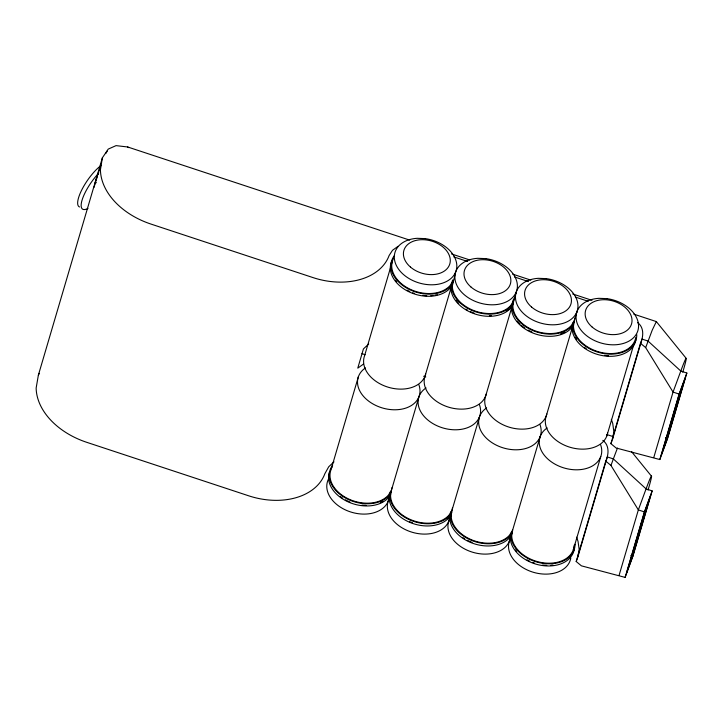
<?xml version="1.0" encoding="UTF-8"?>
<svg xmlns="http://www.w3.org/2000/svg" width="723" height="723" viewBox="0 0 723 723"><rect width="100%" height="100%" fill="white"/><g stroke="black" fill="none" stroke-linecap="round" stroke-linejoin="round"><path stroke-width="1.08" d="M96.502 179.476L96.511 179.946M409.688 240.117L127.655 146.977L116.051 145.621L108.233 149.101L102.386 157.795L100.425 169.797A68.622 48.125 16.4 0 0 150.999 224.085L313.041 277.605A63.832 44.772 16.4 0 0 389.101 255.553L392.481 250.321L398.093 246.29M389.426 496.086L389.137 497.767A32.716 22.946 16.4 0 0 413.249 523.651A32.716 22.946 16.4 0 0 449.119 517.578L451.107 514.225L450.655 516.963M390.42 491.776L389.778 495.589A32.716 22.946 16.4 0 0 413.89 521.473A32.716 22.946 16.4 0 0 449.76 515.391L451.758 512.038M390.221 496.041L390.528 494.216L388.54 497.569A32.716 22.946 16.4 0 1 348.685 502.124A32.716 22.946 16.4 0 1 329.552 471.83M391.893 487.79L390.565 495.689A31.92 22.386 16.4 0 0 414.089 520.94A31.92 22.386 16.4 0 0 449.082 515.02L452.11 509.914L479.304 417.587M451.17 286.435L450.89 288.116A32.716 22.946 16.4 0 0 474.993 313.999A32.716 22.946 16.4 0 0 510.863 307.926L512.86 304.564M452.526 280.009L451.532 285.937A32.716 22.946 16.4 0 0 475.635 311.821A32.716 22.946 16.4 0 0 511.504 305.748L513.502 302.395M451.974 286.389L452.634 282.44M455.562 272.499L452.309 286.037A31.92 22.386 16.4 0 0 475.833 311.288A31.92 22.386 16.4 0 0 510.827 305.368L513.854 300.262L516.141 292.499M450.004 516.086L449.715 517.776A32.716 22.946 16.4 0 0 473.827 543.66A32.716 22.946 16.4 0 0 509.697 537.587L510.583 536.095L510.293 537.785A32.716 22.946 16.4 0 0 542.015 565.485A32.716 22.946 16.4 0 0 574.369 547.447M450.998 511.785L450.357 515.589A32.716 22.946 16.4 0 0 474.469 541.473A32.716 22.946 16.4 0 0 510.339 535.4L512.336 532.047M452.471 507.79L451.143 515.698A31.92 22.386 16.4 0 0 474.668 540.949A31.92 22.386 16.4 0 0 509.661 535.029L512.688 529.923L540.198 436.52M511.748 306.444L511.468 308.125A32.716 22.946 16.4 0 0 535.571 334.008A32.716 22.946 16.4 0 0 571.441 327.935L573.438 324.573M513.104 300.018L512.11 305.946A32.716 22.946 16.4 0 0 536.213 331.821A32.716 22.946 16.4 0 0 572.083 325.748L574.08 322.395M514.216 298.147L512.887 306.046A31.92 22.386 16.4 0 0 536.412 331.297A31.92 22.386 16.4 0 0 571.405 325.368L574.433 320.271L577.008 311.541M511.577 531.794L510.935 535.598A32.716 22.946 16.4 0 0 543.353 563.407A32.716 22.946 16.4 0 0 575.02 544.247M511.685 534.234L512.047 532.101M512.688 529.923L511.721 535.707A31.92 22.386 16.4 0 0 542.666 562.729A31.92 22.386 16.4 0 0 574.225 545.133M572.327 326.444L572.047 328.134A32.716 22.946 16.4 0 0 602.358 355.599A32.716 22.946 16.4 0 0 635.897 339.81M573.33 322.133L572.688 325.946A32.716 22.946 16.4 0 0 605.106 353.755A32.716 22.946 16.4 0 0 636.773 334.595M574.794 318.156L573.466 326.055A31.92 22.386 16.4 0 0 603.045 352.851A31.92 22.386 16.4 0 0 635.77 337.442M102.386 157.795L38.364 375.156L36.15 388.025A68.622 48.125 16.4 0 0 86.724 442.313L248.766 495.833A63.832 44.772 16.4 0 0 324.826 473.773L328.73 466.76L333.99 461.843M95.734 182.747L95.662 183.389M358.463 376.502L330.953 469.896A31.92 22.386 16.4 0 0 349.616 499.448A31.92 22.386 16.4 0 0 388.495 495.011L391.532 489.905L418.725 397.578M391.423 264.582L364.555 355.833A31.92 22.386 16.4 0 0 388.423 387.284A31.92 22.386 16.4 0 0 425.684 373.972M389.751 495.969L388.314 500.813A31.92 22.386 16.4 0 0 412.191 532.264A31.92 22.386 16.4 0 0 449.453 518.96M451.369 286.733L425.133 375.843A31.92 22.386 16.4 0 0 449.001 407.293A31.92 22.386 16.4 0 0 486.263 393.981M450.04 516.945L448.902 520.822A31.92 22.386 16.4 0 0 472.77 552.273A31.92 22.386 16.4 0 0 510.031 538.969M512.264 305.666L485.711 395.852A31.92 22.386 16.4 0 0 509.588 427.302A31.92 22.386 16.4 0 0 546.841 413.99M510.619 536.954L509.48 540.831A31.92 22.386 16.4 0 0 534.026 572.48A31.92 22.386 16.4 0 0 570.809 558.011M572.218 327.817L546.29 415.852A31.92 22.386 16.4 0 0 570.836 447.501A31.92 22.386 16.4 0 0 607.618 433.032M573.267 549.932L600.777 456.529M606.868 435.861L634.062 343.533M576.611 537.162L578.029 541.328L579.168 549.471L577.74 557.306L607.311 456.927L613.366 458.924L646.082 488.884L652.146 490.89L632.86 556.358L625.124 577.388L581.4 565.838L576.195 561.518L605.757 461.129C608.856 454.514 609.525 445.043 602.801 440.379M611.324 419.313L612.743 423.488L613.854 431.758L612.453 439.467L642.015 339.078L648.07 341.084L680.795 371.044L686.85 373.041L667.564 438.509L659.828 459.548L616.104 447.989L610.899 443.669L640.47 343.289C643.569 336.665 644.238 327.212 637.505 322.53M619.069 575.391L638.346 509.914L646.082 488.884A47.872 1.582 -71.7 0 1 648.052 490.077M653.773 457.542L673.05 392.074L680.795 371.044A47.872 1.582 -71.7 0 1 682.756 372.228M625.124 577.388L644.401 511.92L652.146 490.89M659.828 459.548L679.114 394.08L686.85 373.041M632.733 556.276L650.727 495.174L644.536 512.001L626.543 573.104L632.733 556.276L630.763 555.625M667.437 438.436L685.431 377.334L679.24 394.152L661.247 455.255L667.437 438.436L665.467 437.786M99.765 168.161L100.244 166.805M679.114 394.08L673.05 392.074L645.675 347.609L652.173 330.275L656.33 321.581L633.809 314.144M610.899 443.669L612.065 440.515M644.401 511.92L638.346 509.914L610.962 465.449L613.366 458.924A73.403 2.431 -71.7 0 1 617.469 448.115M576.195 561.518L577.352 558.364M98.464 173.484L98.735 172.761M96.837 178.346L97.108 177.623M105.739 153.601L107.384 150.845M100.56 166.046L100.904 165.296M97.189 175.861L95.084 183.136L95.915 182.151M99.476 169.724L97.56 174.83L97.912 174.523M97.533 175.165L97.849 174.586M38.364 375.156L39.385 373.33M453.276 280.253L450.239 285.359A31.92 22.386 16.4 0 1 410.113 289.227A31.92 22.386 16.4 0 1 393.484 258.454M452.923 282.386L450.926 285.739A32.716 22.946 16.4 0 1 407.908 288.757A32.716 22.946 16.4 0 1 394.397 255.571M452.282 284.564L450.284 287.917A32.716 22.946 16.4 0 1 409.146 291.884A32.716 22.946 16.4 0 1 392.11 260.343M391.179 492.029L389.182 495.391A32.716 22.946 16.4 0 1 346.154 498.4A32.716 22.946 16.4 0 1 332.652 465.223M510.664 306.742L512.101 304.32M509.977 535.589L510.935 533.972M368.703 343.994L363.434 348.92L357.768 368.161L363.389 364.139M451.504 253.936L469.733 259.955M512.634 274.116L530.863 280.135M572.679 293.954L591.983 300.325M453.836 256.918L467.691 261.5M514.613 276.999L528.477 281.572M575.4 297.072L588.197 301.301M361.934 353.655L365.133 354.713M606.66 434.478L613.068 436.593M423.642 376.258L425.784 376.963M127.655 146.977L128.649 147.637M640.47 343.289L645.675 347.609M605.757 461.129L610.962 465.449M656.33 321.581L686.172 358.328M631.568 451.667L651.468 476.168M79.575 206.977A26.453 8.016 -55.4 0 1 82.223 189.019A26.453 8.016 -55.4 0 1 101.22 165.404M94.333 187.149A3.832 0.479 -66.4 0 1 94.315 186.281M94.523 185.594A3.832 0.479 -66.4 0 1 95.174 183.877M95.572 182.955A3.832 0.479 -66.4 0 1 95.987 182.088M87.998 208.378A26.453 8.016 -55.4 0 1 82.006 200.334A26.453 8.016 -55.4 0 1 98.093 173.845M388.875 498.951A31.92 22.386 16.4 0 1 350.294 511.848A31.92 22.386 16.4 0 1 328.531 479.024M330.854 469.11A32.716 22.946 16.4 0 1 332.011 467.401M418.852 384.654A31.92 22.386 16.4 0 1 381.672 407.745A31.92 22.386 16.4 0 1 365.467 367.917M479.43 404.654A31.92 22.386 16.4 0 1 442.25 427.754A31.92 22.386 16.4 0 1 426.046 387.917M382.964 501.265A31.92 22.386 16.4 0 1 380.379 502.621M366.055 505.368A31.92 22.386 16.4 0 1 361.979 505.115M349.932 502.033A31.92 22.386 16.4 0 1 345.287 499.81M342.693 498.246A31.92 22.386 16.4 0 1 340.253 496.52M448.432 517.198A31.92 22.386 16.4 0 1 446.995 518.68M412.462 522.783A31.92 22.386 16.4 0 1 409.552 521.635M540.009 424.663A31.92 22.386 16.4 0 1 502.828 447.763A31.92 22.386 16.4 0 1 486.624 407.926M572.264 553.014A31.92 22.386 16.4 0 1 570.818 555.616M552.996 565.124A31.92 22.386 16.4 0 1 550.781 565.323M546.778 565.368A31.92 22.386 16.4 0 1 542.702 565.006M534.595 563.136A31.92 22.386 16.4 0 1 532.643 562.44M529.76 561.229A31.92 22.386 16.4 0 1 527.022 559.828M516.71 551.513A31.92 22.386 16.4 0 1 515.445 549.905M600.587 444.672A31.92 22.386 16.4 0 1 563.407 467.772A31.92 22.386 16.4 0 1 547.203 427.935M472.065 542.431A31.92 22.386 16.4 0 1 467.338 540.307M464.699 538.807A31.92 22.386 16.4 0 1 463.018 537.704M508.748 309.028A31.92 22.386 16.4 0 1 506.217 311.035M491.369 315.662A31.92 22.386 16.4 0 1 489.39 315.725M474.207 313.14A31.92 22.386 16.4 0 1 470.357 311.559M467.609 310.167A31.92 22.386 16.4 0 1 465.874 309.146M458.716 303.425A31.92 22.386 16.4 0 1 456.041 300.244M634.008 343.362A31.92 22.386 16.4 0 1 633.104 345.124M608.531 355.716A31.92 22.386 16.4 0 1 604.446 355.364M586.181 348.622A31.92 22.386 16.4 0 1 584.527 347.483M576.529 339.295A31.92 22.386 16.4 0 1 575.345 337.325M565.043 332.11A31.92 22.386 16.4 0 1 560.442 334.089M531.884 331.993A31.92 22.386 16.4 0 1 528.188 330.176M524.762 328.052A31.92 22.386 16.4 0 1 521.663 325.657M520.054 324.193A31.92 22.386 16.4 0 1 517.225 321.057M437.288 294.659A31.92 22.386 16.4 0 1 435.183 295.111M433.014 295.445A31.92 22.386 16.4 0 1 430.791 295.653M426.787 295.698A31.92 22.386 16.4 0 1 422.711 295.336M414.613 293.466A31.92 22.386 16.4 0 1 412.652 292.77M409.778 291.55A31.92 22.386 16.4 0 1 407.031 290.158M396.719 281.843A31.92 22.386 16.4 0 1 395.463 280.235M391.306 265.26A31.92 22.386 16.4 0 1 392.056 262.431M425.196 238.617L417.117 238.31A31.92 22.386 16.4 0 0 401.852 273.014A31.92 22.386 16.4 0 0 454.044 275.029A31.92 22.386 16.4 0 0 425.196 238.617M485.775 258.626L477.695 258.31A31.92 22.386 16.4 0 0 462.431 293.023A31.92 22.386 16.4 0 0 514.622 295.029A31.92 22.386 16.4 0 0 485.775 258.626M546.353 278.635L538.274 278.319A31.92 22.386 16.4 0 0 523.009 313.023A31.92 22.386 16.4 0 0 575.201 315.038A31.92 22.386 16.4 0 0 546.353 278.635M606.931 298.635L598.852 298.328A31.92 22.386 16.4 0 0 583.588 333.032A31.92 22.386 16.4 0 0 635.779 335.047A31.92 22.386 16.4 0 0 606.931 298.635M471.044 287.076A23.94 16.792 16.4 0 0 510.14 284.672A23.94 16.792 16.4 0 0 481.093 259.756A23.94 16.792 16.4 0 0 471.044 287.076M592.2 327.094A23.94 16.792 16.4 0 0 631.296 324.681A23.94 16.792 16.4 0 0 602.25 299.765A23.94 16.792 16.4 0 0 592.2 327.094M531.622 307.085A23.94 16.792 16.4 0 0 570.718 304.672A23.94 16.792 16.4 0 0 541.672 279.765A23.94 16.792 16.4 0 0 531.622 307.085M410.465 267.067A23.94 16.792 16.4 0 0 449.561 264.663A23.94 16.792 16.4 0 0 420.515 239.747A23.94 16.792 16.4 0 0 410.465 267.067"/></g></svg>
